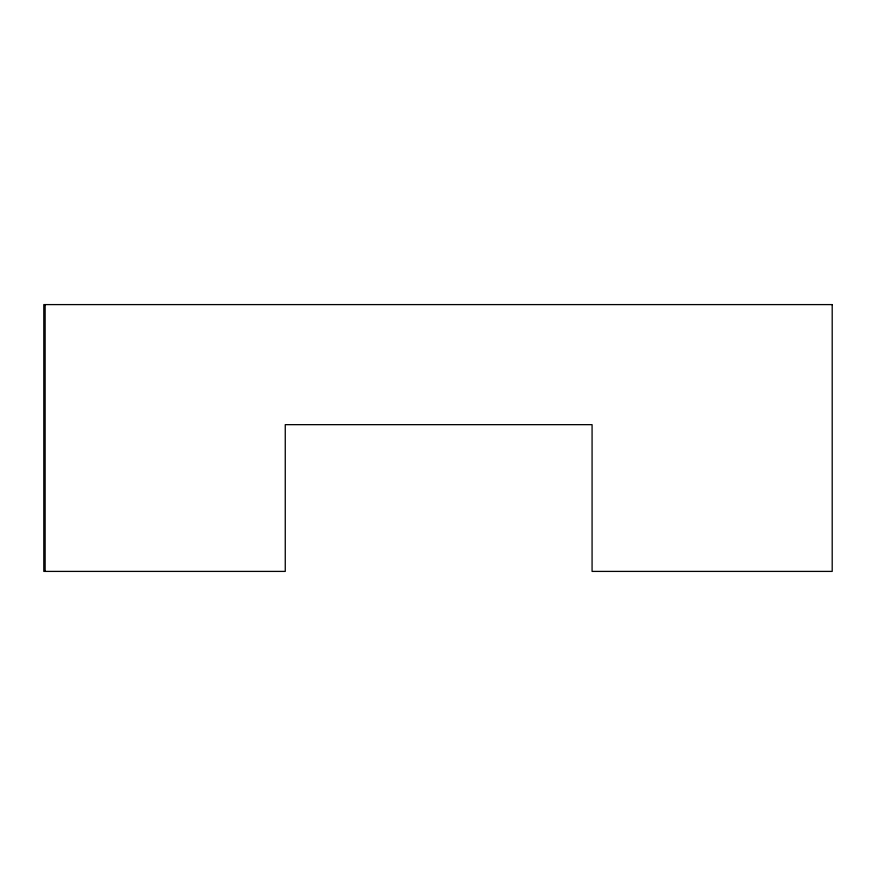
<?xml version="1.0" encoding="UTF-8"?>
<svg xmlns="http://www.w3.org/2000/svg" width="876" height="876" viewBox="0 0 876 876"><rect width="100%" height="100%" fill="white"/><g stroke="black" fill="none" stroke-linecap="round" stroke-linejoin="round"><path stroke-width="1.31" d="M45.136 304.596L45.136 571.404M832.2 304.596L43.8 304.596L43.8 571.404L285.258 571.404L285.258 424.663L592.077 424.663L592.077 571.404L832.2 571.404L832.2 304.596"/></g></svg>
